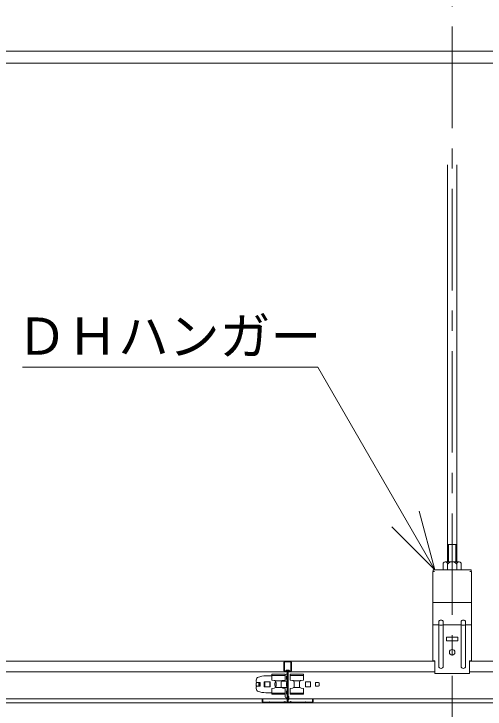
# Model space of a CAD drawing. Units: millimetres at full size, sheet at 1:20; details may follow other scales. Extents: x -4155 to 4045, y -2866 to 2834.
# Drawn here: x 3090 to 3554, y 776 to 1462 of the extents above; entities that cross this region are included whole.
import ezdxf
from ezdxf.enums import TextEntityAlignment as Align

# ---------------------------------------------------------------- set-up
doc = ezdxf.new("R2010")
doc.units = ezdxf.units.MM
doc.header["$LTSCALE"] = 20
doc.linetypes.add('CHAIN1', pattern=[8, 5, -1, 1, -1])
for name, color, linetype, lineweight in [('1-0_断面', 7, 'Continuous', 9), ('1-1_寸法', 7, 'Continuous', 9), ('1-2_文字', 7, 'Continuous', 9), ('1-3_ＤＨクロス', 7, 'Continuous', 9)]:
    doc.layers.add(name, color=color, linetype=linetype, lineweight=lineweight)
doc.styles.add('ＭＳ ゴシック', font='')
doc.styles.get('ＭＳ ゴシック').set_extended_font_data('MS Gothic')

msp = doc.modelspace()

# ---------------------------------------------------------------- linework, layer by layer
at = {"layer": '1-0_断面', "color": 4, "linetype": 'CHAIN1'}
msp.add_line((3521.26, 2569.35), (3521.26, 617.05), dxfattribs=at)
at = {"layer": '1-0_断面'}
for p, q in [((3516.76, 938.68), (3516.76, 1313.24)), ((3525.76, 938.68), (3525.76, 1313.24)), ((3517.56, 938.68), (3516.76, 938.68)), ((3516.76, 938.68), (3516.76, 921.68)), ((3517.56, 938.68), (3517.56, 921.68)), ((3524.96, 938.68), (3524.96, 921.68)), ((3512.26, 919.65), (3512.26, 913.68)), ((3528.01, 921.68), (3514.51, 921.68)), ((3516.76, 919.18), (3516.76, 913.68)), ((3525.76, 919.18), (3525.76, 913.68)), ((3530.26, 919.65), (3530.26, 913.68)), ((3502.26, 912.08), (3503.86, 912.08)), ((3502.26, 912.08), (3502.26, 823.88)), ((3502.46, 912.08), (3502.46, 913.68)), ((3540.06, 913.68), (3502.46, 913.68)), ((3538.66, 912.08), (3540.26, 912.08)), ((3540.06, 912.08), (3540.06, 913.68)), ((3540.26, 912.08), (3540.26, 823.88)), ((3540.26, 881.68), (3502.26, 881.68)), ((3508.01, 859.45), (3502.26, 859.45)), ((3508.01, 862.23), (3508.01, 818.73)), ((3512.51, 862.23), (3512.51, 818.73)), ((3512.51, 859.45), (3530.01, 859.45)), ((3530.01, 862.23), (3530.01, 818.73)), ((3534.51, 862.23), (3534.51, 818.73)), ((3534.51, 859.45), (3540.26, 859.45)), ((3515.76, 847.28), (3526.76, 847.28)), ((3515.76, 843.78), (3515.76, 847.28)), ((3526.76, 843.78), (3515.76, 843.78)), ((3526.76, 847.28), (3526.76, 843.78)), ((3504.26, 823.68), (2638.26, 823.68)), ((3504.26, 823.88), (3502.26, 823.88)), ((3504.26, 823.88), (3504.26, 811.48)), ((3538.26, 823.88), (3538.26, 811.48)), ((3540.26, 823.88), (3538.26, 823.88)), ((3772.19, 823.68), (3538.26, 823.68)), ((3504.26, 813.08), (2638.26, 813.08)), ((3339.67, 809.38), (3343.76, 809.38)), ((3343.76, 804.88), (3343.76, 810.71)), ((3356.76, 810.71), (3343.76, 810.71)), ((3356.76, 809.68), (3343.76, 809.68)), ((3356.76, 804.88), (3356.76, 810.71)), ((3357.76, 810.88), (3358.76, 810.88)), ((3361.76, 810.71), (3361.76, 804.88)), ((3361.76, 810.71), (3374.76, 810.71)), ((3361.76, 809.68), (3374.76, 809.68)), ((3538.26, 811.48), (3504.26, 811.48)), ((3772.19, 813.08), (3538.26, 813.08)), ((3328.26, 805.08), (3328.26, 803.48)), ((3328.26, 802.13), (3328.26, 799.63)), ((3328.76, 802.63), (3331.76, 802.63)), ((3329.06, 802.68), (3332.26, 802.68)), ((3330.48, 807.97), (3331.9, 808.36)), ((3330.76, 802.63), (3330.76, 799.13)), ((3331.26, 802.63), (3331.26, 799.13)), ((3331.76, 802.63), (3331.76, 799.13)), ((3332.26, 802.68), (3332.26, 799.08)), ((3336.16, 803.43), (3336.66, 803.43)), ((3336.16, 798.33), (3336.16, 803.43)), ((3336.65, 803.38), (3336.65, 798.38)), ((3341.76, 803.38), (3336.65, 803.38)), ((3336.66, 803.43), (3336.66, 798.33)), ((3342.16, 803.43), (3336.66, 803.43)), ((3336.87, 803.38), (3336.87, 798.38)), ((3341.76, 798.38), (3341.76, 803.38)), ((3342.16, 798.33), (3342.16, 803.43)), ((3343.76, 804.88), (3345.93, 804.69)), ((3353.39, 804.15), (3347.13, 804.15)), ((3347.76, 802.7), (3347.76, 799.06)), ((3352.76, 802.7), (3352.76, 799.06)), ((3353.14, 803.88), (3358.76, 803.88)), ((3356.76, 804.88), (3354.58, 804.69)), ((3361.76, 804.88), (3363.93, 804.69)), ((3365.13, 804.15), (3371.39, 804.15)), ((3365.76, 802.7), (3365.76, 799.06)), ((3370.76, 802.7), (3370.76, 799.06)), ((3376.76, 798.38), (3376.76, 803.38)), ((3376.76, 803.38), (3381.86, 803.38)), ((3381.64, 803.38), (3381.64, 798.38)), ((3381.76, 803.38), (3381.76, 798.38)), ((3381.86, 803.38), (3381.86, 798.38)), ((3389.76, 802.63), (3386.76, 802.63)), ((3386.76, 802.63), (3386.76, 799.13)), ((3390.26, 802.13), (3390.26, 799.63)), ((3328.26, 796.68), (3328.26, 798.28)), ((3328.76, 799.13), (3331.76, 799.13)), ((3329.06, 799.08), (3332.26, 799.08)), ((3336.66, 798.33), (3336.16, 798.33)), ((3336.65, 798.38), (3341.76, 798.38)), ((3336.66, 798.33), (3342.16, 798.33)), ((3343.76, 796.88), (3345.93, 797.07)), ((3343.76, 796.88), (3343.76, 791.05)), ((3346.76, 801.88), (3346.76, 799.88)), ((3353.39, 797.6), (3347.13, 797.6)), ((3353.14, 797.88), (3358.76, 797.88)), ((3356.76, 796.88), (3354.58, 797.07)), ((3356.76, 796.88), (3356.76, 791.05)), ((3361.76, 796.88), (3363.93, 797.07)), ((3361.76, 796.88), (3361.76, 791.05)), ((3365.13, 797.6), (3371.39, 797.6)), ((3381.86, 798.38), (3376.76, 798.38)), ((3389.76, 799.13), (3386.76, 799.13)), ((3330.48, 793.78), (3331.9, 793.4)), ((3339.67, 792.38), (3343.76, 792.38)), ((3356.76, 792.08), (3343.76, 792.08)), ((3356.76, 791.05), (3343.76, 791.05)), ((3356.76, 792.38), (3356.76, 788.68)), ((3358.76, 788.78), (3360.46, 788.78)), ((3361.76, 792.08), (3374.76, 792.08)), ((3361.76, 791.05), (3374.76, 791.05)), ((1721.26, 782.68), (3772.19, 782.68)), ((3772.19, 786.68), (1844.28, 786.68)), ((3357.76, 787.68), (3358.76, 787.68))]:
    msp.add_line(p, q, dxfattribs=at)
for points in [[(3517.56, 938.68), (3525.76, 938.68), (3525.76, 921.68)], [(3374.76, 810.71), (3374.76, 804.88), (3372.58, 804.69)], [(3374.76, 791.05), (3374.76, 796.88), (3372.58, 797.07)], [(3358.76, 785.78), (3360.46, 785.78), (3360.46, 788.78)]]:
    msp.add_lwpolyline(points, dxfattribs=at)
msp.add_circle((3521.26, 832.48), 2.75, dxfattribs=at)
for centre, radius, start, end in [((3514.51, 919.42), 2.26, 353.97442, 186.02558), ((3521.26, 916.38), 5.3, 31.89079, 148.10921), ((3528.01, 919.42), 2.26, 353.97442, 186.02558), ((3510.26, 861.96), 2.27, 6.73292, 173.26708), ((3532.26, 861.96), 2.27, 6.73292, 173.26708), ((3510.26, 876.3), 17, 262.39609, 277.60391), ((3532.26, 876.3), 17, 262.39609, 277.60391), ((3510.26, 818.73), 2.25, 180, 0), ((3532.26, 818.73), 2.25, 180, 0), ((3339.67, 779.38), 30, 90, 105), ((3357.76, 809.88), 1, 90, 180), ((3360.86, 807.38), 2.9, 136.39718, 223.60282), ((3331.26, 805.08), 3, 105, 180), ((3329.06, 803.48), 0.8, 180, 270), ((3328.76, 802.13), 0.5, 90, 180), ((3345.76, 802.7), 2, 0, 85), ((3348.76, 801.88), 2, 125.77673, 180), ((3354.76, 802.7), 2, 95, 180), ((3363.98, 800.88), 6.03, 150.13717, 209.86283), ((3363.76, 802.7), 2, 0, 85), ((3372.76, 802.7), 2, 95, 180), ((3389.76, 802.13), 0.5, 0, 90), ((3328.76, 799.63), 0.5, 180, 270), ((3329.06, 798.28), 0.8, 90, 180), ((3331.26, 796.68), 3, 180, 255), ((3345.76, 799.06), 2, 275, 0), ((3348.76, 799.88), 2, 180, 234.22327), ((3354.76, 799.06), 2, 180, 265), ((3363.76, 799.06), 2, 275, 0), ((3372.76, 799.06), 2, 180, 265), ((3389.76, 799.63), 0.5, 270, 0), ((3339.67, 822.38), 30, 255, 270), ((3357.76, 788.68), 1, 180, 270), ((3360.86, 792.88), 2.9, 136.39718, 223.60282)]:
    msp.add_arc(centre, radius, start, end, dxfattribs=at)
at = {"layer": '1-1_寸法'}
for p, q in [((2695.66, 1425.24), (3772.19, 1425.24)), ((2686.45, 1413.24), (3772.19, 1413.24))]:
    msp.add_line(p, q, dxfattribs=at)
at = {"layer": '1-2_文字'}
for p, q in [((3098.13, 1113.44), (3388.83, 1113.44)), ((3388.83, 1113.44), (3504.16, 913.68)), ((3504.16, 913.68), (3488.63, 971.63)), ((3504.16, 913.68), (3461.73, 956.11))]:
    msp.add_line(p, q, dxfattribs=at)
at = {"layer": '1-3_ＤＨクロス'}
for p, q in [((3355.61, 822.68), (3355.61, 814.08)), ((3356.11, 814.08), (3356.11, 822.68)), ((3356.61, 823.68), (3361.91, 823.68)), ((3356.61, 823.18), (3361.91, 823.18)), ((3362.41, 814.08), (3362.41, 822.68)), ((3362.91, 822.68), (3362.91, 814.08)), ((3356.98, 813.74), (3357.72, 814.49)), ((3357.31, 813.37), (3358.07, 814.13)), ((3358.76, 813.85), (3358.76, 783.68)), ((3359.26, 813.85), (3359.26, 783.68)), ((3359.26, 812.82), (3359.26, 783.68)), ((3359.76, 813.85), (3359.76, 783.68)), ((3361.2, 813.37), (3360.44, 814.13)), ((3361.53, 813.74), (3360.79, 814.49)), ((3334.26, 786.68), (3334.76, 786.68)), ((3334.26, 783.68), (3334.26, 786.68)), ((3334.76, 786.68), (3334.76, 783.68)), ((3335.26, 783.18), (3340.98, 783.18)), ((3335.26, 782.68), (3340.98, 782.68)), ((3341.26, 783.37), (3341.12, 783.24)), ((3341.61, 783.02), (3341.48, 782.88)), ((3341.9, 783.02), (3342.03, 782.88)), ((3342.39, 783.24), (3342.25, 783.37)), ((3342.69, 783.18), (3342.53, 783.18)), ((3342.69, 782.68), (3342.53, 782.68)), ((3343.82, 783.18), (3344.39, 783.18)), ((3343.82, 782.68), (3344.39, 782.68)), ((3345.52, 783.18), (3346.09, 783.18)), ((3346.09, 782.68), (3345.52, 782.68)), ((3347.22, 783.18), (3347.79, 783.18)), ((3347.79, 782.68), (3347.22, 782.68)), ((3348.92, 783.18), (3349.49, 783.18)), ((3348.92, 782.68), (3349.49, 782.68)), ((3350.62, 783.18), (3351.19, 783.18)), ((3351.19, 782.68), (3350.62, 782.68)), ((3355.2, 783.18), (3352.32, 783.18)), ((3352.32, 782.68), (3355.19, 782.68)), ((3355.51, 783.32), (3355.67, 783.51)), ((3356.05, 783.19), (3355.89, 783)), ((3356.66, 783.19), (3356.82, 783)), ((3357.2, 783.32), (3357.04, 783.51)), ((3358.26, 783.18), (3357.51, 783.18)), ((3357.51, 782.68), (3358.26, 782.68)), ((3360.26, 783.18), (3361, 783.18)), ((3361, 782.68), (3360.26, 782.68)), ((3361.31, 783.32), (3361.47, 783.51)), ((3361.85, 783.19), (3361.69, 783)), ((3362.46, 783.19), (3362.62, 783)), ((3363, 783.32), (3362.84, 783.51)), ((3363.31, 783.18), (3366.19, 783.18)), ((3366.19, 782.68), (3363.32, 782.68)), ((3367.89, 783.18), (3367.32, 783.18)), ((3367.32, 782.68), (3367.89, 782.68)), ((3369.59, 783.18), (3369.02, 783.18)), ((3369.02, 782.68), (3369.59, 782.68)), ((3371.29, 783.18), (3370.72, 783.18)), ((3370.72, 782.68), (3371.29, 782.68)), ((3372.99, 783.18), (3372.42, 783.18)), ((3372.42, 782.68), (3372.99, 782.68)), ((3374.69, 783.18), (3374.12, 783.18)), ((3374.12, 782.68), (3374.69, 782.68)), ((3375.82, 783.18), (3375.98, 783.18)), ((3375.82, 782.68), (3375.98, 782.68)), ((3376.12, 783.24), (3376.26, 783.37)), ((3376.61, 783.02), (3376.48, 782.88)), ((3376.9, 783.02), (3377.03, 782.88)), ((3377.25, 783.37), (3377.39, 783.24)), ((3383.26, 783.18), (3377.53, 783.18)), ((3383.26, 782.68), (3377.53, 782.68)), ((3384.26, 786.68), (3383.76, 786.68)), ((3383.76, 786.68), (3383.76, 783.68)), ((3384.26, 783.68), (3384.26, 786.68))]:
    msp.add_line(p, q, dxfattribs=at)
for centre, radius, start, end in [((3356.61, 822.68), 1, 90, 180), ((3356.61, 822.68), 0.5, 90, 180), ((3361.91, 822.68), 1, 0, 90), ((3361.91, 822.68), 0.5, 0, 90), ((3356.61, 814.08), 1, 180, 315), ((3356.61, 814.08), 0.5, 180, 317.84797), ((3358.36, 813.85), 0.9, 0, 135), ((3358.36, 813.85), 0.4, 0, 135), ((3360.16, 813.85), 0.9, 45, 180), ((3360.16, 813.85), 0.4, 45, 180), ((3361.91, 814.08), 1, 225, 0), ((3361.91, 814.08), 0.5, 222.15203, 0), ((3335.26, 783.68), 1, 180, 270), ((3335.26, 783.68), 0.5, 180, 270), ((3340.98, 783.38), 0.2, 270, 315), ((3340.98, 783.38), 0.7, 270, 315), ((3341.76, 782.88), 0.7, 45, 135), ((3341.76, 782.88), 0.2, 45, 135), ((3342.53, 783.38), 0.7, 225, 270), ((3342.53, 783.38), 0.2, 225, 270), ((3342.69, 783.38), 0.2, 270, 308.94244), ((3342.69, 783.38), 0.7, 270, 308.94244), ((3343.26, 782.68), 0.7, 51.05756, 128.94244), ((3343.26, 782.68), 0.2, 53.1301, 128.94244), ((3343.82, 783.38), 0.7, 231.05756, 270), ((3343.82, 783.38), 0.2, 231.05756, 270), ((3344.39, 783.38), 0.2, 270, 308.94244), ((3344.39, 783.38), 0.7, 270, 308.94244), ((3344.96, 782.68), 0.7, 51.05756, 128.94244), ((3344.96, 782.68), 0.2, 51.05756, 126.8699), ((3345.52, 783.38), 0.7, 231.05756, 270), ((3345.52, 783.38), 0.2, 231.05756, 270), ((3346.09, 783.38), 0.2, 270, 308.94244), ((3346.09, 783.38), 0.7, 270, 308.94244), ((3346.66, 782.68), 0.7, 51.05756, 128.94244), ((3346.66, 782.68), 0.2, 51.05756, 126.8699), ((3347.22, 783.38), 0.7, 231.05756, 270), ((3347.22, 783.38), 0.2, 231.05756, 270), ((3347.79, 783.38), 0.2, 270, 308.94244), ((3347.79, 783.38), 0.7, 270, 308.94244), ((3348.36, 782.68), 0.7, 51.05756, 128.94244), ((3348.36, 782.68), 0.2, 51.05756, 126.8699), ((3348.92, 783.38), 0.7, 231.05756, 270), ((3348.92, 783.38), 0.2, 231.05756, 270), ((3349.49, 783.38), 0.2, 270, 308.94244), ((3349.49, 783.38), 0.7, 270, 308.94244), ((3350.06, 782.68), 0.7, 51.05756, 128.94244), ((3350.06, 782.68), 0.2, 51.05756, 126.8699), ((3350.62, 783.38), 0.7, 231.05756, 270), ((3350.62, 783.38), 0.2, 231.05756, 270), ((3351.19, 783.38), 0.2, 270, 308.94244), ((3351.19, 783.38), 0.7, 270, 308.94244), ((3351.76, 782.68), 0.7, 51.05756, 128.94244), ((3351.76, 782.68), 0.2, 51.05756, 126.8699), ((3352.32, 783.38), 0.7, 231.05756, 270), ((3352.32, 783.38), 0.2, 231.05756, 270), ((3355.2, 783.58), 0.4, 270, 320), ((3355.2, 783.58), 0.9, 270, 320), ((3356.36, 782.93), 0.9, 40, 140), ((3356.36, 782.93), 0.4, 40, 140), ((3357.51, 783.58), 0.9, 220, 270), ((3357.51, 783.58), 0.4, 220, 270), ((3358.26, 783.68), 1, 270, 0), ((3358.26, 783.68), 0.5, 270, 0), ((3360.26, 783.68), 1, 180, 270), ((3360.26, 783.68), 0.5, 180, 270), ((3361, 783.58), 0.4, 270, 320), ((3361, 783.58), 0.9, 270, 320), ((3362.16, 782.93), 0.9, 40, 140), ((3362.16, 782.93), 0.4, 40, 140), ((3363.31, 783.58), 0.9, 220, 270), ((3363.31, 783.58), 0.4, 220, 270), ((3366.19, 783.38), 0.2, 270, 308.94244), ((3366.19, 783.38), 0.7, 270, 308.94244), ((3366.76, 782.68), 0.7, 51.05756, 128.94244), ((3366.76, 782.68), 0.2, 53.1301, 128.94244), ((3367.32, 783.38), 0.7, 231.05756, 270), ((3367.32, 783.38), 0.2, 231.05756, 270), ((3367.89, 783.38), 0.2, 270, 308.94244), ((3367.89, 783.38), 0.7, 270, 308.94244), ((3368.46, 782.68), 0.7, 51.05756, 128.94244), ((3368.46, 782.68), 0.2, 53.1301, 128.94244), ((3369.02, 783.38), 0.7, 231.05756, 270), ((3369.02, 783.38), 0.2, 231.05756, 270), ((3369.59, 783.38), 0.2, 270, 308.94244), ((3369.59, 783.38), 0.7, 270, 308.94244), ((3370.16, 782.68), 0.7, 51.05756, 128.94244), ((3370.16, 782.68), 0.2, 53.1301, 128.94244), ((3370.72, 783.38), 0.7, 231.05756, 270), ((3370.72, 783.38), 0.2, 231.05756, 270), ((3371.29, 783.38), 0.2, 270, 308.94244), ((3371.29, 783.38), 0.7, 270, 308.94244), ((3371.86, 782.68), 0.7, 51.05756, 128.94244), ((3371.86, 782.68), 0.2, 53.1301, 128.94244), ((3372.42, 783.38), 0.7, 231.05756, 270), ((3372.42, 783.38), 0.2, 231.05756, 270), ((3372.99, 783.38), 0.2, 270, 308.94244), ((3372.99, 783.38), 0.7, 270, 308.94244), ((3373.56, 782.68), 0.7, 51.05756, 128.94244), ((3373.56, 782.68), 0.2, 53.1301, 128.94244), ((3374.12, 783.38), 0.7, 231.05756, 270), ((3374.12, 783.38), 0.2, 231.05756, 270), ((3374.69, 783.38), 0.2, 270, 308.94244), ((3374.69, 783.38), 0.7, 270, 308.94244), ((3375.26, 782.68), 0.7, 51.05756, 128.94244), ((3375.26, 782.68), 0.2, 51.05756, 126.8699), ((3375.82, 783.38), 0.7, 231.05756, 270), ((3375.82, 783.38), 0.2, 231.05756, 270), ((3375.98, 783.38), 0.2, 270, 315), ((3375.98, 783.38), 0.7, 270, 315), ((3376.76, 782.88), 0.7, 45, 135), ((3376.76, 782.88), 0.2, 45, 135), ((3377.53, 783.38), 0.7, 225, 270), ((3377.53, 783.38), 0.2, 225, 270), ((3383.26, 783.68), 1, 270, 0), ((3383.26, 783.68), 0.5, 270, 0)]:
    msp.add_arc(centre, radius, start, end, dxfattribs=at)

# ---------------------------------------------------------------- texts
at = {"layer": '1-2_文字', "style": 'ＭＳ ゴシック'}
msp.add_text('ＤＨハンガー', height=36.66, dxfattribs=at).set_placement((3092.15, 1114.83), align=Align.BOTTOM_LEFT)

doc.saveas('drawing.dxf')
